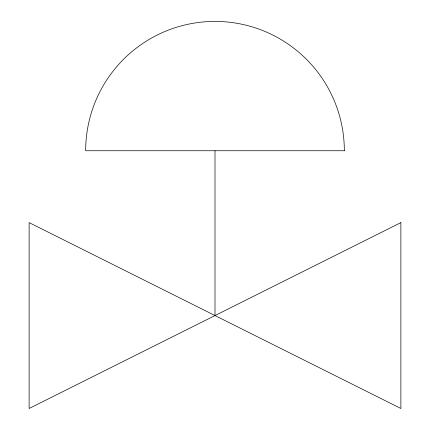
<?xml version="1.0" encoding="UTF-8"?>
<svg xmlns="http://www.w3.org/2000/svg" width="430" height="430" viewBox="0 0 430 430"><rect width="100%" height="100%" fill="white"/><g stroke="black" fill="none" stroke-linecap="round" stroke-linejoin="round"><path stroke-width="0.64" d="M215 150.742L215 315.561M400.884 222.616L29.116 408.5L29.116 222.616L400.884 408.5L400.884 222.616M344.328 150.742L85.672 150.742A129.328 129.328 0 0 1 215 21.414A129.328 129.328 0 0 1 344.328 150.742"/></g></svg>
